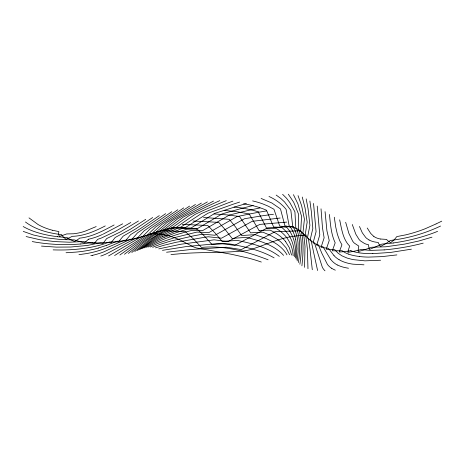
<?xml version="1.0" encoding="UTF-8"?>
<svg xmlns="http://www.w3.org/2000/svg" width="465" height="465" viewBox="0 0 465 465"><rect width="100%" height="100%" fill="white"/><g stroke="black" fill="none" stroke-linecap="round" stroke-linejoin="round"><path stroke-width="0.7" d="M294.322 256.715C294.659 248.008 292.369 238.946 286.603 232.233A107.276 50.365 -9 0 0 282.116 227.711A34.393 16.147 -9 0 0 273.676 227.071L266.492 210.244A91.774 43.082 -9 0 0 243.573 203.78M304.552 267.34L305.011 246.386L303.79 235.034L303.628 234.058L302.895 233.36L304.424 219.155L301.634 205.71L298.042 195.631M295.292 257.935C296.002 250.124 295.351 241.945 291.788 234.842A130.566 61.299 -9 0 0 286.771 227.315A27.575 12.944 -9 0 0 279.744 226.118L273.949 209.244L268.043 206.088L262.806 203.92A84.159 39.508 -9 0 0 252.617 200.903M301.901 265.829C303.104 254.651 303.936 243.212 301.442 232.145L299.57 230.378A57.509 26.999 -9 0 0 298.385 229.414L298.454 213.941L293.752 202.362L288.323 194.201M296.193 259.342L296.821 248.362L295.676 239.237M299.884 264.207C301.471 253.047 302.308 241.451 299.187 230.471A49.586 23.279 -9 0 0 295.804 227.862L294.926 211.889L289.829 202.531L286.516 198.235L282.604 194.324M297.17 260.9L298.129 251.891L298.042 243.375A195.992 92.012 -9 0 0 293.973 228.053M298.356 262.539C300.117 251.472 300.704 239.771 296.728 229.088A36.322 17.054 -9 0 0 292.776 226.699M102.992 243.428L106.648 238.597L120.476 231.866L138.471 220.991M88.42 239.184L87.932 239.702A39.089 18.35 -9 0 1 85.868 241.614L84.171 242.957L74.278 239.876L61.113 239.574L46.465 237.842L33.567 235.028L23.262 231.413M134.774 251.519L149.434 239.655L165.842 229.512A41.757 19.606 -9 0 1 172.009 227.85L189.127 215.533L205.617 207.221A336.73 158.088 -9 0 1 213.592 203.461L219.817 200.648M137.367 250.542L150.852 239.806A124.451 58.427 -9 0 1 161.332 233.25M131.81 252.501C141.72 243.986 152.061 235.43 163.918 229.844A47.628 22.361 -9 0 1 167.9 228.67L183.402 216.998L213.516 201.083M139.686 249.6L152.601 239.748A111.35 52.272 -9 0 1 162.332 233.936L173.457 228.391A37.973 17.827 -9 0 1 180.862 227.129L201.357 213.569A313.352 147.109 -9 0 1 210.686 209.657L226.653 203.426A337.776 158.577 -9 0 1 232.913 201.13M128.398 253.431L140.802 243.41L151.683 235.743L158.373 231.529L163.889 229.716L177.845 218.695L207.378 201.909M141.808 248.752L149.178 243.16A103.358 48.523 -9 0 1 162.029 235.406L177.525 228.292A41.065 19.28 -9 0 1 185.756 227.339L207.96 213.208L233.418 204.118A322.605 151.456 -9 0 1 239.626 202.089M124.446 254.274L138.105 243.794L147.98 236.929L154.485 232.756L159.896 230.942L172.399 220.573L201.38 203.066M119.877 254.983L137.344 242.573L150.393 234.075L155.839 232.314L166.976 222.578L195.469 204.478M165.65 213.673L137.57 232.831L131.612 239.603A89.053 41.809 -9 0 1 124.027 240.353L105.921 248.13A48.912 22.965 -9 0 1 86.63 253.565L78.969 254.669M159.286 215.626L140.994 228.21L130.653 234.593L125.399 240.824L117.07 241.254L106.613 245.34M171.812 211.703L144.028 230.913L137.262 238.243A77.585 36.427 -9 0 1 130.34 239.289L104.114 251.745A41.507 19.484 -9 0 1 92.744 255.273M152.671 217.521L135.803 228.832L123.19 236.144L118.54 241.876L109.513 241.98L104.84 243.66A45.75 21.477 -9 0 1 99.522 245.276C84.427 249.275 68.686 250.403 53.12 249.874M177.822 209.756L150.114 228.885L142.424 236.784A77.684 36.473 -9 0 1 136.059 238.086L106.613 253.745A36.264 17.025 -9 0 1 100.806 256.058M145.748 219.323L130.293 229.309L115.175 237.481L111.071 242.747L101.347 242.498L87.525 245.444L70.651 247.025L56.335 247.124L41.472 246.095M183.739 207.872L155.915 226.781L147.184 235.278L145.051 235.842A86.845 40.769 -9 0 1 141.255 236.784L108.601 255.924M189.604 206.094L161.512 224.665L151.631 233.773L146.004 235.435L114.611 255.535M130.775 222.508L115.186 231.465L101.777 237.848A32.765 15.38 -9 0 1 97.644 239.33L97.202 239.911A58.596 27.511 -9 0 1 95.377 242.067L93.907 243.579L83.037 241.544L69.454 242.213L54.597 241.585L39.885 239.742L26.127 236.551M147.905 247.136C161.343 239.022 176.485 234.36 191.586 230.454A89.39 41.966 -9 0 1 202.542 230.681L229.414 215.01L246.415 210.878A265.742 124.76 -9 0 1 259.981 207.954M196.649 229.094L222.049 213.917L241.265 208.518A282.923 132.821 -9 0 1 253.193 205.501M122.655 223.834L103.265 234.075M161.326 233.244L169.591 228.815A37.921 17.804 -9 0 1 176.305 227.321L195.091 214.371L202.345 210.959A322.669 151.485 -9 0 1 226.298 200.653M114.134 224.973C103.265 230.733 92.14 236.894 79.666 238.144L79.073 238.609A32.701 15.351 -9 0 1 77.231 239.899L74.574 241.492L70.279 239.603L66.931 237.51L57.579 236.761M105.253 225.92C94.941 231.233 83.973 236.092 72.168 236.33A33.532 15.74 -9 0 1 69.198 237.865L66.042 239.243L63.263 236.993L61.706 234.662C48.965 233.151 35.84 229.89 25.453 221.997M435.949 223.979L425.272 228.71A75.673 35.526 -9 0 1 405.8 234.848L396.802 236.592L394.396 239.609L390.647 242.695L389.484 241.951A42.152 19.786 -9 0 1 387.426 240.318L386.514 239.399L380.789 239.033M436.118 223.898L441.75 221.154M162.82 236.441L181.867 228.565A50.83 23.86 -9 0 1 191.028 228.001L214.877 213.319L238.254 205.896A301.326 141.465 -9 0 1 246.398 203.548M440.553 226.054C424.783 233.54 407.747 238.382 390.42 240.44L386.095 243.445L380.643 246.404L379.882 245.497A43.239 20.297 -9 0 1 378.655 243.532L378.196 242.445A21.454 10.073 -9 0 1 369.059 239.975M102.596 234.389L100.074 235.505A35.166 16.508 -9 0 1 88.455 239.254M96.174 226.583L85.374 231.064A24.831 11.654 -9 0 1 73.679 233.761L66.594 233.947A40.414 18.972 -9 0 1 63.048 235.238L59.369 236.383L58.485 233.959L58.892 231.599L52.638 230.28M164.825 237.098L174.352 233.32L186.558 229.28A68.611 32.213 -9 0 1 196.637 229.106M152.654 247.287L160.286 244.305L170.277 241.19L193.388 235.889L202.484 234.197L215.004 235.232L244.497 218.73L260.72 216.045M106.468 245.392L98.191 248.078M155.496 247.874L163.79 245.293L176.142 242.282L204.443 237.324L208.256 236.772L221.462 238.202L252.129 221.34L280.145 218.021M431.962 237.167L418.733 241.027L404.69 244.09L385.921 246.77L371.768 247.241L365.101 249.548A72.116 33.858 -9 0 1 358.207 251.524L358.207 250.257A74.435 34.945 -9 0 1 358.498 247.583L358.823 246.119L354.202 242.992A49.371 23.18 -9 0 1 352.679 241.19L348.884 233.401L345.669 222.293M158.768 248.885L180.833 244.235L214.173 239.818L228.019 241.62L259.784 224.409L286.789 222.096M92.75 255.279L90.809 255.715M162.471 250.333L185.808 246.636L220.212 243.311L234.645 245.433L267.427 227.885L293.409 226.391M411.397 249.17L390.431 252.454L372.82 253.617M166.563 252.228L191.022 249.49L226.333 247.223L241.323 249.595L275.077 231.68L300.041 230.791M396.872 254.907L381.945 256.628L368.437 257.104A52.981 24.872 -9 0 1 359.492 256.523M393.506 242.997L381.87 244.096L369.472 249.461L369.105 248.38A52.551 24.674 -9 0 1 368.687 246.072L368.646 244.805A21.646 10.16 -9 0 1 364.45 243.457L360.509 240.928A46.25 21.716 -9 0 1 359.05 239.44L355.847 234.255L352.278 224.508M380.603 260.231L364.949 260.848L352.9 259.61L347.053 258.046L341.984 255.849L338.142 253.233L334.8 249.705L326.261 249.217L329.237 240.492L326.918 230.803L325.064 211.651M80.276 244.02C64.251 245.241 48.04 244.555 32.236 241.562M384.166 249.897L370.524 250.397L361.096 249.525A63.804 29.952 -9 0 1 351.081 251.815L347.884 252.373L348.384 250.158A123.306 57.887 -9 0 1 349.081 247.822L349.697 246.13C342.839 239.318 341.636 228.838 339.671 219.858M66.042 252.745L75.795 252.117A60.624 28.464 -9 0 0 98.225 248.124M306.72 235.174L302.297 235.354A45.465 21.344 -9 0 0 295.943 235.982C279.767 237.679 265.19 245.2 249.81 249.775A24.134 11.329 -9 0 1 245.723 250.641C223.02 253.21 200.037 251.757 177.287 254.006A173.433 81.422 -9 0 0 170.992 254.57M337.247 250.821L339.409 250.792A44.785 21.024 -9 0 0 342.037 250.681L344.431 252.263A37.322 17.519 -9 0 0 348.297 254.018M336.945 250.821L332.312 250.792L335.184 242.829C331.022 233.988 330.452 224.049 329.447 214.475M363.985 264.818L352.976 264.172A38.903 18.263 -9 0 1 340.595 260.528L339.066 259.679M182.309 224.409L207.756 225.473L215.185 233.128L222.16 241.434C227.257 241.062 232.355 240.713 237.458 240.44C252.047 243.532 267.259 247.153 279.326 256.389M192.969 221.015L218.695 222.357L225.612 230.099L232.093 238.423C236.9 238.028 241.719 237.679 246.537 237.423C259.807 240.806 274.088 244.898 283.604 255.378M171.631 227.629L196.59 228.577L204.49 236.168L211.924 244.468C218.422 244.404 225.014 242.98 231.442 244.224C246.107 247.06 261.034 250.408 274.129 257.877M160.983 230.64L185.291 231.576L193.614 239.132L201.467 247.444C224.258 245.061 247.014 251.71 268.096 259.79M203.542 217.498L229.315 219.329L235.674 227.176L241.614 235.534L255.082 234.656L265.928 238.429L274.007 242.405A92.215 43.292 -9 0 1 286.986 254.849M150.404 233.413L162.256 234.517A59.479 27.923 -9 0 1 170.149 236.185L179.333 239.539L192.777 246.619A37.909 17.798 -9 0 0 196.753 248.002L232.052 254.402L248.322 258.075A159.559 74.912 -9 0 1 261.318 262.051M213.964 213.929L227.147 214.894L239.51 216.492L250.629 232.86L253.867 232.628A96.371 45.245 -9 0 1 262.998 232.215L270.427 235.371L276.838 239.004A88.745 41.664 -9 0 1 281.296 242.428L286.103 247.828L289.614 254.768M224.159 210.395L237.185 211.773L249.176 213.964L259.046 230.501M348.5 268.218L347.512 268.067A35.224 16.537 -9 0 1 338.084 265.283L337.485 264.98M261.109 198.439L271.804 202.978L280.488 208.925L284.876 225.769A26.819 12.59 -9 0 1 290.648 227.461M268.991 196.468C275.547 199.398 281.511 203.74 286.08 209.302L289.166 225.99A29.516 13.857 -9 0 1 293.909 228.071M369.036 239.981L366.676 238.342A42.146 19.786 -9 0 1 365.647 237.377L362.328 232.849L359.468 226.472M331.592 268.241L333.324 269.247A34.032 15.979 -9 0 0 335.317 270.171M276.169 195.079L280.697 198.346L284.621 202.025L290.852 210.314L292.752 226.711M373.837 236.47L370.704 233.442L367.228 228.013M28.999 217.876L38.054 224.519A73.964 34.724 -9 0 0 52.615 230.297M334.027 255.64L328.482 248.351L321.059 247.351L324.122 237.824L322.495 227.867L321.024 208.826M285.655 241.707L289.288 247.618L291.619 255.087M330.446 259.11L322.983 246.712A62.13 29.167 -9 0 1 316.706 245.218L319.786 234.883L317.217 206.065M293.432 194.661L297.902 203.815L301.576 216.388L300.71 231.262L305.883 236.139L307.412 249.287L307.97 268.671M258.203 211.848L266.759 228.536M317.589 270.502L313.532 251.96M302.25 197.061L305.063 207.983L307.156 222.154L305.081 235.645L308.347 238.324L310.074 249.693L312.3 269.735M306.168 198.881L308.08 208.866L309.905 225.31L307.412 238.045L311.149 240.55L313.439 251.501M309.893 201.031L311.341 211.587L312.829 228.542L310.033 240.486L311.567 241.341A75.191 35.299 -9 0 0 314.427 242.742L322.35 267.282A46.651 21.902 -9 0 0 324.989 270.804M334.283 217.231L335.736 227.054L337.375 234.273L339.665 240.672L341.938 244.799L339.241 252.018A52.452 24.628 -9 0 0 350.901 250.693M313.544 203.449L316.072 231.762L313.079 242.904A65.542 30.771 -9 0 0 318.322 244.823L321.896 253.396L327.383 264.335A44.838 21.053 -9 0 0 331.557 268.253M293.142 255.75C292.752 247.368 289.184 239.103 282.894 233.465A93.564 43.925 -9 0 0 276.594 228.681A49.302 23.145 -9 0 0 266.753 228.553M359.515 256.5A42.792 20.088 -9 0 1 348.262 254.041M143.859 248.031A98.493 46.238 -9 0 1 162.773 236.423M145.83 247.473A88.24 41.426 -9 0 1 164.813 237.092M260.72 216.045A251.548 118.093 -9 0 1 273.467 214.26M290.683 227.449A160.64 75.417 -9 0 1 295.653 239.243M437.588 231.361A93.267 43.786 -9 0 1 393.5 242.922M92.349 242.439A54.341 25.511 -9 0 1 80.282 243.997M102.992 243.428A81.474 38.252 -9 0 1 92.337 242.416M358.992 252.774A34.55 16.223 -9 0 1 350.883 250.711M372.837 253.576A52.789 24.785 -9 0 1 358.934 252.832M234.035 207.006A101.422 47.616 -9 0 1 258.244 211.819M423.197 243.131A110.949 52.086 -9 0 1 384.166 249.903M259.04 230.518A71.436 33.538 -9 0 1 270.206 230.187A95.372 44.774 -9 0 1 285.748 241.678M380.736 239.08A20.361 9.562 -9 0 1 373.872 236.458M150.149 247.055A72.087 33.846 -9 0 1 159.716 242.684L175.235 237.417L196.916 232.093A106.206 49.86 -9 0 1 203.443 232.349L208.68 232.715L236.912 216.614L251.699 213.575A255.826 120.104 -9 0 1 266.747 210.883M339.049 259.685A54.707 25.68 -9 0 1 334.039 255.634M57.648 236.691A91.797 43.094 -9 0 1 23.186 226.519M337.358 265.038A50.301 23.616 -9 0 1 330.534 259.092"/></g></svg>
